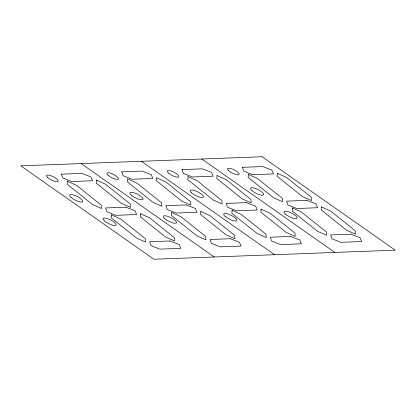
<?xml version="1.0" encoding="UTF-8"?>
<svg xmlns="http://www.w3.org/2000/svg" width="416" height="416" viewBox="0 0 416 416"><rect width="100%" height="100%" fill="white"/><g stroke="black" fill="none" stroke-linecap="round" stroke-linejoin="round"><path stroke-width="0.62" d="M61.23 174.158L81.76 173.384L90.917 176.92L92.544 180.736L71.677 181.522L62.811 177.975L61.474 174.148M121.55 171.881L142.08 171.111L151.237 174.642L152.864 178.464L131.997 179.249L123.131 175.703L121.794 171.876M181.87 169.608L202.4 168.839L211.552 172.37L213.179 176.192L192.317 176.977L183.451 173.43L182.114 169.603M242.19 167.336L262.714 166.561L271.872 170.097L273.499 173.914L252.637 174.704L243.771 171.158L242.434 167.326M201.755 159.016L334.88 252.439M141.44 161.288L274.56 254.712M81.12 163.561L214.245 256.984M67.361 181.173L67.2 184.236L92.544 204.516L101.499 208.489L101.312 205.145L76.669 185.427L67.361 181.173M96.382 180.081L96.221 183.144L121.56 203.424L130.52 207.397L130.328 204.048L105.69 184.335L96.382 180.081M111.41 214.781L111.249 217.844L136.594 238.124L145.548 242.096L145.361 238.753L120.718 219.04L111.41 214.781M127.681 178.901L127.52 181.964L152.859 202.244L161.819 206.216L161.632 202.873L136.989 183.154L127.681 178.901M140.431 213.689L140.265 216.752L165.61 237.032L174.569 241.004L174.377 237.656L149.739 217.942L140.431 213.689M156.702 177.809L156.536 180.872L181.88 201.146L190.84 205.119L190.648 201.776L166.01 182.062L156.702 177.809M171.73 212.508L171.569 215.571L196.908 235.851L205.868 239.824L205.681 236.48L181.038 216.762L171.73 212.508M188.001 176.628L187.834 179.691L213.179 199.971L222.139 203.944L221.946 200.595L197.309 180.882L188.001 176.628M200.751 211.416L200.585 214.479L225.93 234.759L234.889 238.732L234.697 235.383L210.059 215.67L200.751 211.416M217.022 175.536L216.856 178.599L242.2 198.874L251.155 202.847L250.968 199.503L226.33 179.79L217.022 175.536M232.05 210.236L231.884 213.299L257.228 233.579L266.188 237.552L265.996 234.208L241.358 214.49L232.05 210.236M248.321 174.356L248.154 177.419L273.499 197.699L282.454 201.672L282.266 198.323L257.629 178.61L248.321 174.356M261.071 209.144L260.905 212.207L286.25 232.482L295.204 236.454L295.017 233.111L270.379 213.398L261.071 209.144M277.337 173.264L277.176 176.327L302.52 196.602L311.475 200.574L311.288 197.231L286.65 177.518L277.337 173.264M292.37 207.964L292.204 211.026L317.548 231.306L326.503 235.279L326.316 231.93L301.678 212.217L292.37 207.964M321.386 206.872L321.225 209.934L346.57 230.209L355.524 234.182L355.337 230.838L330.699 211.125L321.386 206.872M262.075 156.744L20.8 165.838L153.925 259.256L395.2 250.162L262.075 156.744M125.856 207.189L105.576 207.953L106.912 211.78L115.778 215.327L136.64 214.542L135.013 210.725L125.856 207.189M186.176 204.916L165.89 205.681L167.232 209.508L176.093 213.054L196.96 212.269L195.333 208.452L186.176 204.916M246.496 202.644L226.21 203.408L227.547 207.236L236.413 210.782L257.28 209.997L255.653 206.175L246.496 202.644M306.816 200.372L286.53 201.136L287.867 204.963L296.733 208.51L317.595 207.724L315.973 203.902L306.816 200.372M169.957 240.994L149.672 241.758L151.008 245.591L159.874 249.132L180.736 248.347L179.114 244.53L169.957 240.994M230.277 238.722L209.992 239.486L211.328 243.318L220.194 246.86L241.056 246.074L239.429 242.258L230.277 238.722M290.592 236.449L270.312 237.214L271.648 241.041L280.514 244.587L301.376 243.802L299.749 239.985L290.592 236.449M350.912 234.177L330.626 234.941L331.963 238.768L340.829 242.315L361.696 241.53L360.069 237.713L350.912 234.177M71.042 197.465A7.353 2.101 26.6 0 0 82.389 201.926A7.353 2.101 26.6 0 0 75.093 195.525A7.353 2.101 26.6 0 0 71.042 197.465M104.494 220.943A7.353 2.101 26.6 0 0 115.846 225.404A7.353 2.101 26.6 0 0 108.55 219.003A7.353 2.101 26.6 0 0 104.494 220.943M47.804 177.622A6.536 1.867 26.6 0 0 57.892 181.589A6.536 1.867 26.6 0 0 51.407 175.9A6.536 1.867 26.6 0 0 47.804 177.622M131.357 195.192A7.353 2.101 26.6 0 0 142.709 199.654A7.353 2.101 26.6 0 0 135.413 193.253A7.353 2.101 26.6 0 0 131.357 195.192M164.814 218.67A7.353 2.101 26.6 0 0 176.16 223.127A7.353 2.101 26.6 0 0 168.87 216.731A7.353 2.101 26.6 0 0 164.814 218.67M108.124 175.349A6.536 1.867 26.6 0 0 118.212 179.317A6.536 1.867 26.6 0 0 111.727 173.623A6.536 1.867 26.6 0 0 108.124 175.349M191.677 192.92A7.353 2.101 26.6 0 0 203.029 197.382A7.353 2.101 26.6 0 0 195.733 190.98A7.353 2.101 26.6 0 0 191.677 192.92M225.134 216.398A7.353 2.101 26.6 0 0 236.48 220.854A7.353 2.101 26.6 0 0 229.19 214.453A7.353 2.101 26.6 0 0 225.134 216.398M168.438 173.077A6.536 1.867 26.6 0 0 178.526 177.039A6.536 1.867 26.6 0 0 172.047 171.35A6.536 1.867 26.6 0 0 168.438 173.077M251.997 190.648A7.353 2.101 26.6 0 0 263.344 195.104A7.353 2.101 26.6 0 0 256.053 188.708A7.353 2.101 26.6 0 0 251.997 190.648M285.454 214.126A7.353 2.101 26.6 0 0 296.8 218.582A7.353 2.101 26.6 0 0 289.505 212.181A7.353 2.101 26.6 0 0 285.454 214.126M228.758 170.804A6.536 1.867 26.6 0 0 238.846 174.767A6.536 1.867 26.6 0 0 232.362 169.078A6.536 1.867 26.6 0 0 228.758 170.804"/></g></svg>
